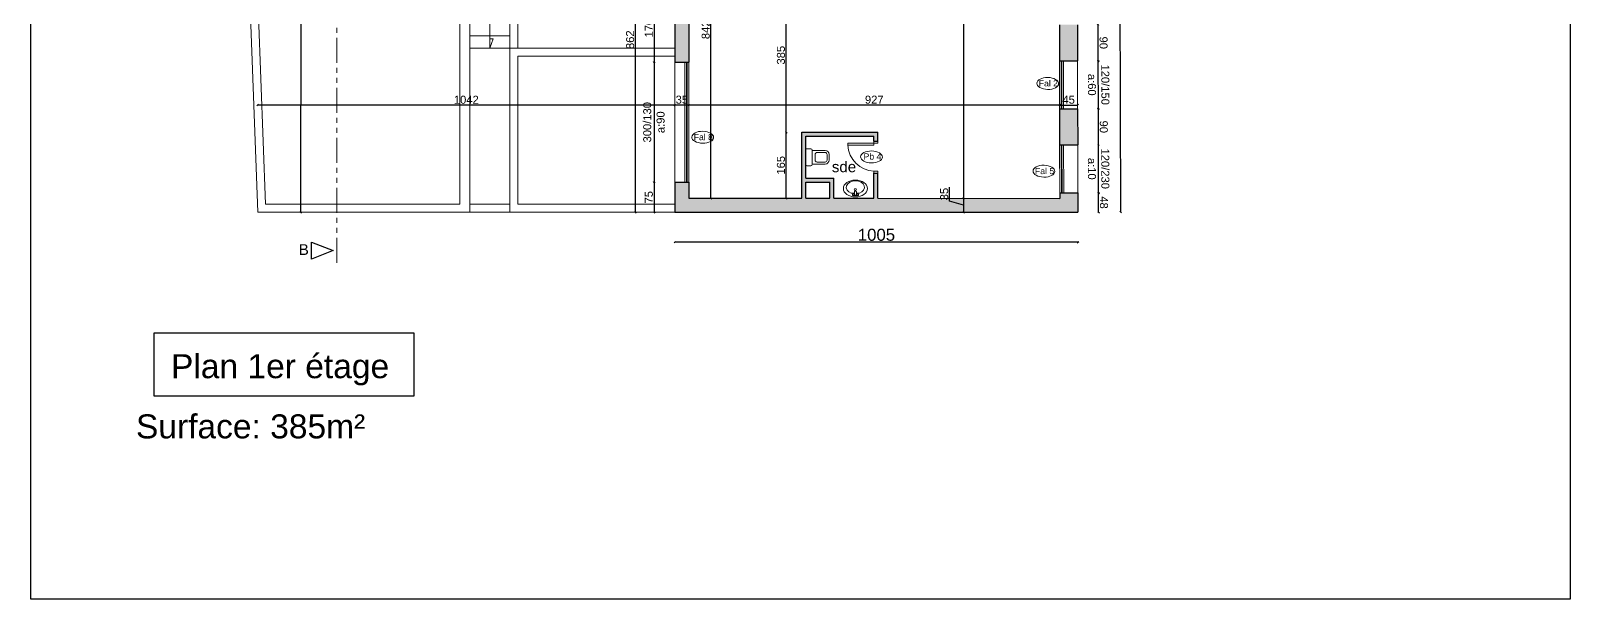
# Model space of a CAD drawing. Header units: millimetres. Extents: x 2804 to 3317, y 6834 to 7064.
# Drawn here: x 2841.27 to 2879.73, y 6982.36 to 6996.56 of the extents above; entities that cross this region are included whole.
import ezdxf

# ---------------------------------------------------------------- set-up
doc = ezdxf.new("R2010")
doc.units = ezdxf.units.MM
doc.header["$PDMODE"] = 1
doc.linetypes.add('ACAD_ISO03W100', pattern=[30, 12, -18])
doc.linetypes.add('PHANTOM2', pattern=[1.25, 0.625, -0.125, 0.125, -0.125, 0.125, -0.125])
for name, color, linetype, lineweight in [('cotation', 3, 'Continuous', 30), ('menuise', 50, 'Continuous', 18), ('texte', 3, 'Continuous', 9), ('zin fin', 6, 'Continuous', 9), ('Zin inter', 80, 'ACAD_ISO03W100', 5), ('zin menuiserie', 150, 'Continuous', 5), ('Zin mur', 30, 'Continuous', 30), ('zin sanit', 150, 'Continuous', 5)]:
    doc.layers.add(name, color=color, linetype=linetype, lineweight=lineweight)
doc.layers.add('zin hatch mur', color=8, linetype='Continuous')
doc.layers.add('zin texte', color=33, linetype='Continuous')
doc.styles.add('ARIAL', font='arial.ttf')
doc.styles.add('PsikTxtStyle', font='arial.ttf')
doc.styles.get("Standard").update_dxf_attribs({"font": 'arial.ttf'})
doc.dimstyles.new('cotation 100', dxfattribs={"dimtxt": 0.2, "dimasz": 0.04, "dimexe": 0, "dimexo": 0, "dimgap": 0.03, "dimtad": 1, "dimdec": 0, "dimlfac": 100, "dimdsep": 46, "dimtxsty": 'ARIAL', "dimblk": 'OBLIQUE', "dimcen": 0.09, "dimse1": 1, "dimse2": 1, "dimclrd": 256, "dimclre": 256, "dimclrt": 256, "dimadec": 3, "dimazin": 2, "dimtfac": 1, "dimtdec": 0, "dimtofl": 0, "dimtmove": 1, "dimatfit": 3, "dimfxl": 0, "dimtolj": 1, "dimtzin": 0, "dimlwd": -1, "dimlwe": -1, "dimarcsym": 0})

# ---------------------------------------------------------------- blocks, each defined once
blk = doc.blocks.new('C3A7SB3P')
at = {"layer": 'zin sanit', "linetype": 'ByBlock'}
for p, q in [((0, -19.5), (0, 19.5)), ((0, -17), (0, 17)), ((2, 21.5), (12, 21.5)), ((16, 17.5), (16, -17.5)), ((16, 17), (48, 17)), ((23, -7), (23, 7)), ((28, 12), (48, 12)), ((53, 7), (53, -7)), ((58, 7), (58, -7)), ((12, -21.5), (2, -21.5)), ((48, -17), (16, -17)), ((48, -12), (28, -12))]:
    blk.add_line(p, q, dxfattribs=at)
for centre, radius, start, end in [((2, 19.5), 2, 90, 180), ((12, 17.5), 4, 0, 90), ((28, 7), 5, 90, 180), ((48, 7), 10, 0, 90), ((48, 7), 5, 0, 90), ((2, -19.5), 2, 180, 270), ((12, -17.5), 4, 270, 0), ((28, -7), 5, 180, 270), ((48, -7), 5, 270, 0), ((48, -7), 10, 270, 0)]:
    blk.add_arc(centre, radius, start, end, dxfattribs=at)
blk = doc.blocks.new('P70')
at = {"layer": 'zin menuiserie'}
for p, q in [((0, 650), (0, 0)), ((50, 650), (0, 650)), ((50, 0), (50, 650)), ((-700, 0), (-650, 0)), ((-700, -100), (-700, 0)), ((-650, 0), (-650, -100)), ((0, 0), (100, 0)), ((50, -100), (50, 0)), ((100, 0), (100, -100)), ((-650, -100), (-700, -100)), ((100, -100), (50, -100))]:
    blk.add_line(p, q, dxfattribs=at)
blk.add_arc((31, -31), 682, 92.6275, 177.3725, dxfattribs=at)
blk = doc.blocks.new('_Oblique')
at = {"color": 0, "linetype": 'ByBlock', "lineweight": -2}
blk.add_line((-0.5, -0.5), (0.5, 0.5), dxfattribs=at)
blk = doc.blocks.new('*D82')
at = {"layer": 'cotation', "transparency": 16777216}
blk.add_line((2864.578, 7003.432), (2864.575, 6992.377), dxfattribs=at)
at = {"layer": 'Defpoints', "color": 0, "transparency": 16777216}
for p in [(2864.578, 7003.432), (2864.575, 6992.377), (2864.575, 6992.377)]:
    blk.add_point(p, dxfattribs=at)
at = {"layer": 'cotation', "transparency": 16777216, "xscale": 0.04, "yscale": 0.04, "zscale": 0.04}
for p, rotation in [((2864.578, 7003.432), 89.9877161527738), ((2864.575, 6992.377), 269.9877161527738)]:
    blk.add_blockref('_Oblique', p, dxfattribs=dict(at, rotation=rotation))
at = {"layer": 'cotation', "transparency": 16777216, "insert": (2864.444, 6997.905), "char_height": 0.2, "attachment_point": 5, "rotation": 89.9877, "style": 'ARIAL'}
blk.add_mtext('\\A1;1106', dxfattribs=at)
blk = doc.blocks.new('*D55')
at = {"layer": 'cotation', "transparency": 16777216}
blk.add_line((2848.012, 6992.026), (2848.042, 7006.281), dxfattribs=at)
at = {"layer": 'Defpoints', "color": 0, "transparency": 16777216}
for p in [(2846.97, 7006.283), (2848.042, 7006.281), (2846.94, 6992.028)]:
    blk.add_point(p, dxfattribs=at)
at = {"layer": 'cotation', "transparency": 16777216, "xscale": 0.04, "yscale": 0.04, "zscale": 0.04}
for p, rotation in [((2848.042, 7006.281), 89.87942035938507), ((2848.012, 6992.026), 269.8794203593851)]:
    blk.add_blockref('_Oblique', p, dxfattribs=dict(at, rotation=rotation))
at = {"layer": 'cotation', "transparency": 16777216, "insert": (2847.895, 6999.153), "char_height": 0.2, "attachment_point": 5, "rotation": 89.8794, "style": 'ARIAL'}
blk.add_mtext('\\A1;1426', dxfattribs=at)
blk = doc.blocks.new('lll')
at = {"layer": 'zin sanit'}
for p, q in [((2861.728, 7185.894), (2861.663, 7185.894)), ((2861.686, 7185.944), (2861.809, 7185.944)), ((2861.686, 7185.919), (2861.686, 7185.944)), ((2861.728, 7185.919), (2861.686, 7185.919)), ((2861.768, 7185.937), (2861.728, 7185.937)), ((2861.728, 7185.937), (2861.728, 7185.861)), ((2861.768, 7185.937), (2861.768, 7185.861)), ((2861.809, 7185.919), (2861.768, 7185.919)), ((2861.832, 7185.894), (2861.768, 7185.894)), ((2861.809, 7185.944), (2861.809, 7185.919))]:
    blk.add_line(p, q, dxfattribs=at)
for centre, major_axis, start_param, end_param in [((2861.748, 7185.801), (0.25, 0), 4.712389, 10.995574), ((2861.748, 7185.775), (0.19, 0), 2.032408, 7.39237), ((2861.748, 7185.823), (-0.0258, 0), 1.570796326798575, 7.853981633978161), ((2861.748, 7185.87), (0.0235, 0), 3.694408, 5.73037)]:
    blk.add_ellipse(centre, major_axis=major_axis, ratio=0.7, start_param=start_param, end_param=end_param, dxfattribs=at)
blk = doc.blocks.new('*D70')
at = {"layer": 'cotation', "transparency": 16777216}
blk.add_line((2867.436, 6991.281), (2857.361, 6991.281), dxfattribs=at)
at = {"layer": 'Defpoints', "color": 0, "transparency": 16777216}
for p in [(2857.361, 6992.029), (2867.436, 6992.03), (2857.361, 6991.281)]:
    blk.add_point(p, dxfattribs=at)
at = {"layer": 'cotation', "transparency": 16777216, "xscale": 0.04, "yscale": 0.04, "zscale": 0.04}
for p, rotation in [((2857.361, 6991.281), 180.0013001624765), ((2867.436, 6991.281), 0.001300162476400857)]:
    blk.add_blockref('_Oblique', p, dxfattribs=dict(at, rotation=rotation))
at = {"layer": 'cotation', "transparency": 16777216, "insert": (2862.399, 6991.464), "char_height": 0.3, "attachment_point": 5, "rotation": 0.0013, "style": 'ARIAL'}
blk.add_mtext('\\A1;1005', dxfattribs=at)
blk = doc.blocks.new('*D86')
at = {"layer": 'cotation', "transparency": 16777216}
blk.add_line((2858.264, 6992.378), (2858.264, 7000.797), dxfattribs=at)
at = {"layer": 'Defpoints', "color": 0, "transparency": 16777216}
for p in [(2857.711, 7000.797), (2858.264, 7000.797), (2857.711, 6992.378)]:
    blk.add_point(p, dxfattribs=at)
at = {"layer": 'cotation', "transparency": 16777216, "xscale": 0.04, "yscale": 0.04, "zscale": 0.04}
for p, rotation in [((2858.264, 7000.797), 90), ((2858.264, 6992.378), 270)]:
    blk.add_blockref('_Oblique', p, dxfattribs=dict(at, rotation=rotation))
at = {"layer": 'cotation', "transparency": 16777216, "insert": (2858.132, 6996.587), "char_height": 0.2, "attachment_point": 5, "rotation": 90, "style": 'ARIAL'}
blk.add_mtext('\\A1;842', dxfattribs=at)
blk = doc.blocks.new('*D53')
at = {"layer": 'cotation', "transparency": 16777216}
blk.add_line((2856.376, 6992.029), (2856.376, 7000.652), dxfattribs=at)
at = {"layer": 'Defpoints', "color": 0, "transparency": 16777216}
for p in [(2856.376, 7000.652), (2857.361, 7000.652), (2857.361, 6992.029)]:
    blk.add_point(p, dxfattribs=at)
at = {"layer": 'cotation', "transparency": 16777216, "xscale": 0.04, "yscale": 0.04, "zscale": 0.04}
for p, rotation in [((2856.376, 7000.652), 90), ((2856.376, 6992.029), 270)]:
    blk.add_blockref('_Oblique', p, dxfattribs=dict(at, rotation=rotation))
at = {"layer": 'cotation', "transparency": 16777216, "insert": (2856.244, 6996.34), "char_height": 0.2, "attachment_point": 5, "rotation": 90, "style": 'ARIAL'}
blk.add_mtext('\\A1;862', dxfattribs=at)
blk = doc.blocks.new('*D54')
at = {"layer": 'cotation', "transparency": 16777216}
blk.add_line((2857.36, 6994.708), (2846.939, 6994.706), dxfattribs=at)
at = {"layer": 'Defpoints', "color": 0, "transparency": 16777216}
for p in [(2846.939, 6994.706), (2846.94, 6992.028), (2857.361, 6992.029)]:
    blk.add_point(p, dxfattribs=at)
at = {"layer": 'cotation', "transparency": 16777216, "xscale": 0.04, "yscale": 0.04, "zscale": 0.04}
for p, rotation in [((2846.939, 6994.706), 180.0086271025975), ((2857.36, 6994.708), 0.008627102597502654)]:
    blk.add_blockref('_Oblique', p, dxfattribs=dict(at, rotation=rotation))
at = {"layer": 'cotation', "transparency": 16777216, "insert": (2852.15, 6994.839), "char_height": 0.2, "attachment_point": 5, "rotation": 0.0086, "style": 'ARIAL'}
blk.add_mtext('\\A1;1042', dxfattribs=at)
blk = doc.blocks.new('*D64')
at = {"layer": 'cotation', "transparency": 16777216}
blk.add_line((2860.145, 6992.378), (2860.145, 6994.026), dxfattribs=at)
at = {"layer": 'Defpoints', "color": 0, "transparency": 16777216}
for p in [(2860.145, 6994.026), (2860.536, 6994.026), (2860.536, 6992.378)]:
    blk.add_point(p, dxfattribs=at)
at = {"layer": 'cotation', "transparency": 16777216, "xscale": 0.04, "yscale": 0.04, "zscale": 0.04}
for p, rotation in [((2860.145, 6994.026), 90), ((2860.145, 6992.378), 270)]:
    blk.add_blockref('_Oblique', p, dxfattribs=dict(at, rotation=rotation))
at = {"layer": 'cotation', "transparency": 16777216, "insert": (2860.013, 6993.202), "char_height": 0.2, "attachment_point": 5, "rotation": 90, "style": 'ARIAL'}
blk.add_mtext('\\A1;165', dxfattribs=at)
blk = doc.blocks.new('*D65')
at = {"layer": 'cotation', "transparency": 16777216}
blk.add_line((2860.145, 6994.026), (2860.145, 6997.88), dxfattribs=at)
at = {"layer": 'Defpoints', "color": 0, "transparency": 16777216}
for p in [(2860.145, 6997.88), (2860.536, 6997.88), (2860.536, 6994.026)]:
    blk.add_point(p, dxfattribs=at)
at = {"layer": 'cotation', "transparency": 16777216, "xscale": 0.04, "yscale": 0.04, "zscale": 0.04}
for p, rotation in [((2860.145, 6997.88), 90), ((2860.145, 6994.026), 270)]:
    blk.add_blockref('_Oblique', p, dxfattribs=dict(at, rotation=rotation))
at = {"layer": 'cotation', "transparency": 16777216, "insert": (2860.013, 6995.953), "char_height": 0.2, "attachment_point": 5, "rotation": 90, "style": 'ARIAL'}
blk.add_mtext('\\A1;385', dxfattribs=at)
blk = doc.blocks.new('*D68')
at = {"layer": 'cotation', "transparency": 16777216}
blk.add_line((2866.977, 6994.708), (2857.711, 6994.708), dxfattribs=at)
at = {"layer": 'Defpoints', "color": 0, "transparency": 16777216}
for p in [(2857.711, 6994.708), (2866.977, 6993.887), (2857.711, 6992.378)]:
    blk.add_point(p, dxfattribs=at)
at = {"layer": 'cotation', "transparency": 16777216, "xscale": 0.04, "yscale": 0.04, "zscale": 0.04, "rotation": 180}
blk.add_blockref('_Oblique', (2857.711, 6994.708), dxfattribs=at)
at = {"layer": 'cotation', "transparency": 16777216, "xscale": 0.04, "yscale": 0.04, "zscale": 0.04}
blk.add_blockref('_Oblique', (2866.977, 6994.708), dxfattribs=at)
at = {"layer": 'cotation', "transparency": 16777216, "insert": (2862.344, 6994.84), "char_height": 0.2, "attachment_point": 5, "style": 'ARIAL'}
blk.add_mtext('\\A1;927', dxfattribs=at)
blk = doc.blocks.new('*D69')
at = {"layer": 'cotation', "transparency": 16777216}
blk.add_line((2868.503, 6992.033), (2868.435, 7016.399), dxfattribs=at)
at = {"layer": 'Defpoints', "color": 0, "transparency": 16777216}
for p in [(2867.379, 7016.396), (2868.435, 7016.399), (2867.436, 6992.03)]:
    blk.add_point(p, dxfattribs=at)
at = {"layer": 'cotation', "transparency": 16777216, "xscale": 0.04, "yscale": 0.04, "zscale": 0.04}
for p, rotation in [((2868.435, 7016.399), 90.15959209187983), ((2868.503, 6992.033), 270.1595920918798)]:
    blk.add_blockref('_Oblique', p, dxfattribs=dict(at, rotation=rotation))
at = {"layer": 'cotation', "transparency": 16777216, "insert": (2868.652, 7004.216), "char_height": 0.3, "attachment_point": 5, "rotation": 270.1596, "style": 'ARIAL'}
blk.add_mtext('\\A1;2437', dxfattribs=at)
blk = doc.blocks.new('*D347')
at = {"layer": 'cotation', "transparency": 16777216}
blk.add_line((2867.95, 6992.031), (2867.949, 6992.513), dxfattribs=at)
at = {"layer": 'Defpoints', "color": 0, "transparency": 16777216}
for p in [(2867.429, 6992.512), (2867.949, 6992.513), (2867.431, 6992.03)]:
    blk.add_point(p, dxfattribs=at)
at = {"layer": 'cotation', "transparency": 16777216, "xscale": 0.04, "yscale": 0.04, "zscale": 0.04}
for p, rotation in [((2867.949, 6992.513), 90.12395380058976), ((2867.95, 6992.031), 270.1239538005897)]:
    blk.add_blockref('_Oblique', p, dxfattribs=dict(at, rotation=rotation))
at = {"layer": 'cotation', "transparency": 16777216, "insert": (2868.082, 6992.272), "char_height": 0.2, "attachment_point": 5, "rotation": 270.124, "style": 'ARIAL'}
blk.add_mtext('\\A1;48', dxfattribs=at)
blk = doc.blocks.new('*D348')
at = {"layer": 'cotation', "transparency": 16777216}
blk.add_line((2867.949, 6992.513), (2867.947, 6993.713), dxfattribs=at)
at = {"layer": 'Defpoints', "color": 0, "transparency": 16777216}
for p in [(2867.427, 6993.712), (2867.947, 6993.713), (2867.429, 6992.512)]:
    blk.add_point(p, dxfattribs=at)
at = {"layer": 'cotation', "transparency": 16777216, "xscale": 0.04, "yscale": 0.04, "zscale": 0.04}
for p, rotation in [((2867.947, 6993.713), 90.12395380058976), ((2867.949, 6992.513), 270.1239538005897)]:
    blk.add_blockref('_Oblique', p, dxfattribs=dict(at, rotation=rotation))
at = {"layer": 'cotation', "transparency": 16777216, "insert": (2867.949, 6993.115), "char_height": 0.2, "attachment_point": 5, "rotation": 270.124, "style": 'ARIAL'}
blk.add_mtext('\\A1;120/230\\Pa:10', dxfattribs=at)
blk = doc.blocks.new('*D349')
at = {"layer": 'cotation', "transparency": 16777216}
blk.add_line((2867.947, 6993.713), (2867.945, 6994.613), dxfattribs=at)
at = {"layer": 'Defpoints', "color": 0, "transparency": 16777216}
for p in [(2867.425, 6994.612), (2867.945, 6994.613), (2867.427, 6993.712)]:
    blk.add_point(p, dxfattribs=at)
at = {"layer": 'cotation', "transparency": 16777216, "xscale": 0.04, "yscale": 0.04, "zscale": 0.04}
for p, rotation in [((2867.945, 6994.613), 90.12395380058976), ((2867.947, 6993.713), 270.1239538005897)]:
    blk.add_blockref('_Oblique', p, dxfattribs=dict(at, rotation=rotation))
at = {"layer": 'cotation', "transparency": 16777216, "insert": (2868.078, 6994.164), "char_height": 0.2, "attachment_point": 5, "rotation": 270.124, "style": 'ARIAL'}
blk.add_mtext('\\A1;90', dxfattribs=at)
blk = doc.blocks.new('*D350')
at = {"layer": 'cotation', "transparency": 16777216}
blk.add_line((2867.945, 6994.613), (2867.942, 6995.813), dxfattribs=at)
at = {"layer": 'Defpoints', "color": 0, "transparency": 16777216}
for p in [(2867.422, 6995.812), (2867.942, 6995.813), (2867.425, 6994.612)]:
    blk.add_point(p, dxfattribs=at)
at = {"layer": 'cotation', "transparency": 16777216, "xscale": 0.04, "yscale": 0.04, "zscale": 0.04}
for p, rotation in [((2867.942, 6995.813), 90.12395380058976), ((2867.945, 6994.613), 270.1239538005897)]:
    blk.add_blockref('_Oblique', p, dxfattribs=dict(at, rotation=rotation))
at = {"layer": 'cotation', "transparency": 16777216, "insert": (2867.95, 6995.215), "char_height": 0.2, "attachment_point": 5, "rotation": 270.124, "style": 'ARIAL'}
blk.add_mtext('\\A1;120/150\\Pa:60', dxfattribs=at)
blk = doc.blocks.new('*D351')
at = {"layer": 'cotation', "transparency": 16777216}
blk.add_line((2867.942, 6995.813), (2867.94, 6996.713), dxfattribs=at)
at = {"layer": 'Defpoints', "color": 0, "transparency": 16777216}
for p in [(2867.419, 6996.712), (2867.94, 6996.713), (2867.422, 6995.812)]:
    blk.add_point(p, dxfattribs=at)
at = {"layer": 'cotation', "transparency": 16777216, "xscale": 0.04, "yscale": 0.04, "zscale": 0.04}
for p, rotation in [((2867.94, 6996.713), 90.12395380058976), ((2867.942, 6995.813), 270.1239538005897)]:
    blk.add_blockref('_Oblique', p, dxfattribs=dict(at, rotation=rotation))
at = {"layer": 'cotation', "transparency": 16777216, "insert": (2868.073, 6996.264), "char_height": 0.2, "attachment_point": 5, "rotation": 270.124, "style": 'ARIAL'}
blk.add_mtext('\\A1;90', dxfattribs=at)
blk = doc.blocks.new('*D741')
at = {"layer": 'cotation', "transparency": 16777216}
for p, q in [((2864.224, 6992.309), (2864.224, 6992.657)), ((2864.575, 6992.204), (2864.224, 6992.309)), ((2864.575, 6992.377), (2864.575, 6992.03))]:
    blk.add_line(p, q, dxfattribs=at)
at = {"layer": 'Defpoints', "color": 0, "transparency": 16777216}
for p in [(2864.575, 6992.377), (2864.575, 6992.03), (2864.696, 6992.03)]:
    blk.add_point(p, dxfattribs=at)
at = {"layer": 'cotation', "transparency": 16777216, "xscale": 0.04, "yscale": 0.04, "zscale": 0.04}
for p, rotation in [((2864.575, 6992.377), 89.9877161527738), ((2864.575, 6992.03), 269.9877161527738)]:
    blk.add_blockref('_Oblique', p, dxfattribs=dict(at, rotation=rotation))
at = {"layer": 'cotation', "transparency": 16777216, "insert": (2864.092, 6992.483), "char_height": 0.2, "attachment_point": 5, "rotation": 89.9877, "style": 'ARIAL'}
blk.add_mtext('\\A1;35', dxfattribs=at)
blk = doc.blocks.new('*D745')
at = {"layer": 'cotation', "transparency": 16777216}
blk.add_line((2857.711, 6994.708), (2857.361, 6994.708), dxfattribs=at)
at = {"layer": 'Defpoints', "color": 0, "transparency": 16777216}
for p in [(2857.361, 6994.708), (2857.361, 6994.241), (2857.711, 6992.378)]:
    blk.add_point(p, dxfattribs=at)
at = {"layer": 'cotation', "transparency": 16777216, "xscale": 0.04, "yscale": 0.04, "zscale": 0.04, "rotation": 180}
blk.add_blockref('_Oblique', (2857.361, 6994.708), dxfattribs=at)
at = {"layer": 'cotation', "transparency": 16777216, "xscale": 0.04, "yscale": 0.04, "zscale": 0.04}
blk.add_blockref('_Oblique', (2857.711, 6994.708), dxfattribs=at)
at = {"layer": 'cotation', "transparency": 16777216, "insert": (2857.536, 6994.84), "char_height": 0.2, "attachment_point": 5, "style": 'ARIAL'}
blk.add_mtext('\\A1;35', dxfattribs=at)
blk = doc.blocks.new('*D746')
at = {"layer": 'cotation', "transparency": 16777216}
blk.add_line((2866.977, 6994.708), (2867.425, 6994.708), dxfattribs=at)
at = {"layer": 'Defpoints', "color": 0, "transparency": 16777216}
for p in [(2867.425, 6994.708), (2867.425, 6994.612), (2866.977, 6993.887)]:
    blk.add_point(p, dxfattribs=at)
at = {"layer": 'cotation', "transparency": 16777216, "xscale": 0.04, "yscale": 0.04, "zscale": 0.04, "rotation": 180}
blk.add_blockref('_Oblique', (2866.977, 6994.708), dxfattribs=at)
at = {"layer": 'cotation', "transparency": 16777216, "xscale": 0.04, "yscale": 0.04, "zscale": 0.04}
blk.add_blockref('_Oblique', (2867.425, 6994.708), dxfattribs=at)
at = {"layer": 'cotation', "transparency": 16777216, "insert": (2867.201, 6994.84), "char_height": 0.2, "attachment_point": 5, "style": 'ARIAL'}
blk.add_mtext('\\A1;45', dxfattribs=at)
blk = doc.blocks.new('*D749')
at = {"layer": 'cotation', "transparency": 16777216}
blk.add_line((2856.844, 6997.483), (2856.844, 6995.778), dxfattribs=at)
at = {"layer": 'Defpoints', "color": 0, "transparency": 16777216}
for p in [(2857.361, 6997.483), (2856.844, 6995.778), (2857.361, 6995.778)]:
    blk.add_point(p, dxfattribs=at)
at = {"layer": 'cotation', "transparency": 16777216, "xscale": 0.04, "yscale": 0.04, "zscale": 0.04}
for p, rotation in [((2856.844, 6997.483), 90), ((2856.844, 6995.778), 270)]:
    blk.add_blockref('_Oblique', p, dxfattribs=dict(at, rotation=rotation))
at = {"layer": 'cotation', "transparency": 16777216, "insert": (2856.712, 6996.63), "char_height": 0.2, "attachment_point": 5, "rotation": 90, "style": 'ARIAL'}
blk.add_mtext('\\A1;170', dxfattribs=at)
blk = doc.blocks.new('*D750')
at = {"layer": 'cotation', "transparency": 16777216}
blk.add_line((2856.844, 6995.778), (2856.844, 6992.778), dxfattribs=at)
at = {"layer": 'Defpoints', "color": 0, "transparency": 16777216}
for p in [(2857.361, 6995.778), (2856.844, 6992.778), (2857.361, 6992.778)]:
    blk.add_point(p, dxfattribs=at)
at = {"layer": 'cotation', "transparency": 16777216, "xscale": 0.04, "yscale": 0.04, "zscale": 0.04}
for p, rotation in [((2856.844, 6995.778), 90), ((2856.844, 6992.778), 270)]:
    blk.add_blockref('_Oblique', p, dxfattribs=dict(at, rotation=rotation))
at = {"layer": 'cotation', "transparency": 16777216, "insert": (2856.839, 6994.278), "char_height": 0.2, "attachment_point": 5, "rotation": 90, "style": 'ARIAL'}
blk.add_mtext('\\A1;300/130\\Pa:90', dxfattribs=at)
blk = doc.blocks.new('*D751')
at = {"layer": 'cotation', "transparency": 16777216}
blk.add_line((2856.844, 6992.778), (2856.844, 6992.029), dxfattribs=at)
at = {"layer": 'Defpoints', "color": 0, "transparency": 16777216}
for p in [(2857.361, 6992.778), (2856.844, 6992.029), (2857.363, 6992.029)]:
    blk.add_point(p, dxfattribs=at)
at = {"layer": 'cotation', "transparency": 16777216, "xscale": 0.04, "yscale": 0.04, "zscale": 0.04}
for p, rotation in [((2856.844, 6992.778), 90), ((2856.844, 6992.029), 270)]:
    blk.add_blockref('_Oblique', p, dxfattribs=dict(at, rotation=rotation))
at = {"layer": 'cotation', "transparency": 16777216, "insert": (2856.712, 6992.404), "char_height": 0.2, "attachment_point": 5, "rotation": 90, "style": 'ARIAL'}
blk.add_mtext('\\A1;75', dxfattribs=at)
blk = doc.blocks.new('pb3')
at = {"layer": 'menuise'}
blk.add_ellipse((2903.957, 6929.88), major_axis=(-0.273, 0.005), ratio=0.546469, start_param=-1.570796, end_param=4.712389, dxfattribs=at)
at = {"layer": 'menuise', "insert": (2903.759, 6929.968), "char_height": 0.1544, "width": 2.34126, "attachment_point": 1, "style": 'PsikTxtStyle'}
blk.add_mtext('Pb 4', dxfattribs=at)
blk = doc.blocks.new('fal2')
at = {"layer": 'menuise'}
blk.add_ellipse((2896.053, 6924.829), major_axis=(-0.273, 0.005), ratio=0.546469, start_param=-1.570796, end_param=4.712389, dxfattribs=at)
at = {"layer": 'menuise', "insert": (2895.829, 6924.91), "char_height": 0.1544, "width": 2.34126, "attachment_point": 1, "style": 'PsikTxtStyle'}
blk.add_mtext('Fal 2', dxfattribs=at)
blk = doc.blocks.new('fal5')
at = {"layer": 'menuise'}
blk.add_ellipse((2855.84, 7015.657), major_axis=(-0.273, 0.005), ratio=0.546469, start_param=-1.570796, end_param=4.712389, dxfattribs=at)
at = {"layer": 'menuise', "insert": (2855.616, 7015.738), "char_height": 0.1544, "width": 2.34126, "attachment_point": 1, "style": 'PsikTxtStyle'}
blk.add_mtext('Fal 5', dxfattribs=at)
blk = doc.blocks.new('fal8')
at = {"layer": 'menuise'}
blk.add_ellipse((2856.592, 6882.99), major_axis=(-0.273, 0.005), ratio=0.546469, start_param=-1.570796, end_param=4.712389, dxfattribs=at)
at = {"layer": 'menuise', "insert": (2856.368, 6883.071), "char_height": 0.1544, "width": 2.34126, "attachment_point": 1, "style": 'PsikTxtStyle'}
blk.add_mtext('Fal 8', dxfattribs=at)

msp = doc.modelspace()

# ---------------------------------------------------------------- hatches: boundary and pattern name
at = {"layer": 'zin hatch mur'}
h = msp.add_hatch(color=256, dxfattribs=at)
h.dxf.hatch_style = 1
h.paths.add_polyline_path([(2857.711, 7000.797), (2857.502, 7001.005), (2857.255, 7000.758), (2857.361, 7000.652), (2857.361, 7000.483), (2857.711, 7000.483)])
h.paths.add_polyline_path([(2857.711, 6997.483), (2857.361, 6997.483), (2857.361, 6995.778), (2857.711, 6995.778)])
h.paths.add_polyline_path([(2867.429, 6992.512), (2866.979, 6992.512), (2866.98, 6992.376), (2862.436, 6992.378), (2862.436, 6993.006), (2862.336, 6993.006), (2862.336, 6992.378), (2861.336, 6992.378), (2861.336, 6992.878), (2860.636, 6992.878), (2860.636, 6993.926), (2862.336, 6993.926), (2862.336, 6993.806), (2862.436, 6993.806), (2862.436, 6994.026), (2860.536, 6994.026), (2860.536, 6992.378), (2857.711, 6992.378), (2857.711, 6992.778), (2857.361, 6992.778), (2857.361, 6992.029), (2867.422, 6992.031), (2867.431, 6992.03)])
h.paths.add_polyline_path([(2861.236, 6992.378), (2860.636, 6992.378), (2860.636, 6992.778), (2861.236, 6992.778)], flags=16)
h.paths.add_polyline_path([(2861.186, 6992.428), (2860.686, 6992.428), (2861.116, 6992.498), (2861.186, 6992.728)], flags=0)
h.paths.add_polyline_path([(2861.186, 6992.728), (2861.116, 6992.498), (2860.686, 6992.428), (2861.186, 6992.428)], flags=0)
h = msp.add_hatch(color=256, dxfattribs=at)
h.dxf.hatch_style = 1
h.paths.add_polyline_path([(2867.426, 6994.612), (2866.974, 6994.612), (2866.978, 6993.712), (2867.43, 6993.712)])
h.paths.add_polyline_path([(2867.419, 6996.712), (2866.968, 6996.712), (2866.974, 6995.812), (2867.425, 6995.812)])
h.paths.add_polyline_path([(2867.419, 6998.812), (2866.969, 6998.812), (2866.969, 6998.772), (2866.97, 6998.756), (2866.972, 6997.912), (2867.417, 6997.912)])

# ---------------------------------------------------------------- linework, layer by layer
at = {"layer": 'cotation'}
msp.add_lwpolyline([(2879.735, 6982.359), (2841.267, 6982.359), (2841.267, 7024.537), (2879.735, 7024.537)], close=True, dxfattribs=at)
msp.add_lwpolyline([(2848.823, 6991.071), (2848.28, 6990.858), (2848.28, 6991.284), (2848.823, 6991.071)], dxfattribs=at)
at = {"layer": 'texte', "linetype": 'PHANTOM2', "lineweight": 9}
msp.add_lwpolyline([(2848.913, 6990.762), (2848.913, 7007.499), (2849.333, 7007.499), (2849.333, 7018.271)], dxfattribs=at)
at = {"layer": 'zin fin'}
for p, q in [((2846.415, 7006.283), (2846.94, 6992.028)), ((2853.239, 6997.633), (2853.239, 6996.133)), ((2853.439, 6997.633), (2853.439, 6996.133)), ((2846.96, 6996.928), (2847.133, 6992.228)), ((2851.988, 6996.928), (2851.988, 6992.229)), ((2852.238, 6997.128), (2852.238, 6992.029)), ((2853.239, 6996.433), (2852.239, 6996.433)), ((2853.239, 6996.133), (2852.239, 6996.133)), ((2853.238, 6996.133), (2853.238, 6992.029)), ((2853.238, 6996.133), (2857.357, 6996.133)), ((2853.438, 6995.933), (2857.357, 6995.933)), ((2853.438, 6995.933), (2853.438, 6992.229)), ((2857.361, 6995.778), (2857.361, 6992.778)), ((2867.422, 6995.812), (2867.425, 6994.612)), ((2867.427, 6993.712), (2867.429, 6992.512)), ((2847.133, 6992.228), (2851.986, 6992.229)), ((2852.238, 6992.229), (2853.238, 6992.229)), ((2853.438, 6992.229), (2857.361, 6992.229)), ((2846.94, 6992.028), (2857.361, 6992.029)), ((2867.293, 6992.031), (2867.293, 6992.031)), ((2867.343, 6992.031), (2867.343, 6992.031))]:
    msp.add_line(p, q, dxfattribs=at)
msp.add_lwpolyline([(2852.739, 6997.633), (2852.739, 6996.133), (2852.823, 6996.362), (2852.739, 6996.362)], dxfattribs=at)
at = {"layer": 'zin menuiserie'}
for p, q in [((2857.611, 6995.778), (2857.611, 6992.778)), ((2857.651, 6995.778), (2857.651, 6992.778)), ((2857.671, 6995.778), (2857.671, 6992.778)), ((2857.711, 6995.778), (2857.711, 6992.778)), ((2866.972, 6995.812), (2866.975, 6994.612)), ((2867.012, 6995.812), (2867.015, 6994.612)), ((2867.03, 6995.812), (2867.033, 6994.612)), ((2867.07, 6995.812), (2867.073, 6994.612)), ((2866.977, 6993.712), (2866.979, 6992.512)), ((2867.017, 6993.712), (2867.019, 6992.512)), ((2867.035, 6993.712), (2867.038, 6992.512)), ((2867.075, 6993.712), (2867.078, 6992.512))]:
    msp.add_line(p, q, dxfattribs=at)
at = {"layer": 'Zin mur'}
for p, q in [((2857.361, 6997.483), (2857.361, 6995.778)), ((2857.711, 6997.483), (2857.711, 6995.778)), ((2866.969, 6996.712), (2866.972, 6995.812)), ((2867.419, 6996.712), (2867.422, 6995.812)), ((2857.361, 6995.778), (2857.711, 6995.778)), ((2866.972, 6995.812), (2867.422, 6995.812)), ((2866.975, 6994.612), (2866.977, 6993.712)), ((2866.975, 6994.612), (2867.425, 6994.612)), ((2867.425, 6994.612), (2867.427, 6993.712)), ((2860.536, 6992.378), (2860.536, 6994.026)), ((2860.536, 6994.026), (2862.436, 6994.026)), ((2860.636, 6993.926), (2862.336, 6993.926)), ((2860.636, 6992.878), (2860.636, 6993.926)), ((2862.336, 6993.806), (2862.336, 6993.926)), ((2862.336, 6993.806), (2862.436, 6993.806)), ((2862.436, 6993.806), (2862.436, 6994.026)), ((2866.977, 6993.712), (2867.427, 6993.712)), ((2862.336, 6992.378), (2862.336, 6993.006)), ((2862.336, 6993.006), (2862.436, 6993.006)), ((2862.436, 6992.378), (2862.436, 6993.006)), ((2857.361, 6992.778), (2857.361, 6992.029)), ((2857.361, 6992.778), (2857.711, 6992.778)), ((2857.711, 6992.778), (2857.711, 6992.378)), ((2860.636, 6992.878), (2861.336, 6992.878)), ((2860.636, 6992.378), (2860.636, 6992.778)), ((2860.636, 6992.778), (2861.236, 6992.778)), ((2861.236, 6992.378), (2861.236, 6992.778)), ((2861.336, 6992.378), (2861.336, 6992.878)), ((2857.711, 6992.378), (2860.536, 6992.378)), ((2860.636, 6992.378), (2861.236, 6992.378)), ((2861.336, 6992.378), (2862.336, 6992.378)), ((2862.436, 6992.378), (2866.98, 6992.376)), ((2866.979, 6992.512), (2866.98, 6992.376)), ((2866.979, 6992.512), (2867.429, 6992.512)), ((2867.429, 6992.512), (2867.431, 6992.03)), ((2857.361, 6992.029), (2867.393, 6992.031)), ((2867.393, 6992.031), (2867.431, 6992.03))]:
    msp.add_line(p, q, dxfattribs=at)
msp.add_lwpolyline([(2850.839, 6987.43), (2844.347, 6987.43), (2844.347, 6989.012), (2850.839, 6989.012)], close=True, dxfattribs=at)

# ---------------------------------------------------------------- block references
at = {"layer": 'cotation'}
for name, p in [('fal2', (-29.374, 70.418)), ('fal8', (1.465, 110.913)), ('pb3', (-41.681, 63.531)), ('fal5', (10.744, -22.602))]:
    msp.add_blockref(name, p, dxfattribs=at)
at = {"layer": 'Zin inter', "ltscale": 0.01, "xscale": 0.001, "yscale": 0.001, "zscale": 0.001, "rotation": 90}
msp.add_blockref('P70', (2862.336, 6993.706), dxfattribs=at)
at = {"layer": 'Zin mur', "color": 6, "xscale": 0.01, "yscale": 0.01, "zscale": 0.01}
msp.add_blockref('C3A7SB3P', (2860.636, 6993.402), dxfattribs=at)
at = {"layer": 'Zin mur', "xscale": 1.2, "yscale": 1.2, "zscale": 1.2, "rotation": 180.0000000000172}
msp.add_blockref('lll', (6295.97, 15615.582), dxfattribs=at)

# ---------------------------------------------------------------- texts
at = {"layer": 'Zin inter', "ltscale": 0.01, "insert": (2861.284, 6993.299), "char_height": 0.27, "attachment_point": 1}
msp.add_mtext_dynamic_manual_height_columns('sde', width=34.10317, gutter_width=12.5, heights=[0], dxfattribs=at)
at = {"layer": 'Zin mur', "char_height": 0.6, "attachment_point": 1}
for s, insert in [('Plan 1er étage', (2844.771, 6988.482)), ('Surface: 385m² ', (2843.895, 6986.978))]:
    msp.add_mtext_dynamic_manual_height_columns(s, width=34.10317, gutter_width=12.5, heights=[0], dxfattribs=dict(at, insert=insert))
at = {"layer": 'zin texte', "insert": (2847.963, 6991.231), "char_height": 0.27, "attachment_point": 1}
msp.add_mtext_dynamic_manual_height_columns('B', width=34.10317, gutter_width=12.5, heights=[0], dxfattribs=at)

# ---------------------------------------------------------------- dimensions: what is measured, and where the dimension line sits
at = {"layer": 'cotation'}
dim = msp.add_linear_dim(base=(2868.435, 7016.399), p1=(2867.436, 6992.03), p2=(2867.379, 7016.396), angle=270.1596, dimstyle='cotation 100', override={"dimtxt": 0.3}, dxfattribs=at)
dim.commit()
dim.dimension.update_dxf_attribs({"geometry": '*D69', "text_midpoint": (2868.652, 7004.216)})
for p1, p2, distance, picture, middle in [((2846.94, 6992.028), (2846.97, 7006.283), -1.072, '*D55', (2847.895, 6999.153)), ((2864.578, 7003.432), (2864.575, 6992.377), 0, '*D82', (2864.444, 6997.905)), ((2857.711, 6992.378), (2857.711, 7000.797), -0.553, '*D86', (2858.132, 6996.587)), ((2857.361, 6992.029), (2857.361, 7000.652), 0.984, '*D53', (2856.244, 6996.34)), ((2857.361, 6992.029), (2846.94, 6992.028), -2.679, '*D54', (2852.15, 6994.839)), ((2867.431, 6992.03), (2867.429, 6992.512), -0.52, '*D347', (2868.082, 6992.272))]:
    dim = msp.add_aligned_dim(p1=p1, p2=p2, distance=distance, dimstyle='cotation 100', dxfattribs=at)
    dim.commit()
    dim.dimension.update_dxf_attribs({"geometry": picture, "text_midpoint": middle})
for base, p1, p2, angle, picture, middle in [((2860.145, 6997.88), (2860.536, 6994.026), (2860.536, 6997.88), 90, '*D65', (2860.013, 6995.953)), ((2856.843771954, 6995.777849877), (2857.360897071, 6997.482849876), (2857.360897071, 6995.777849877), 90, '*D749', (2856.711657357, 6996.630349876)), ((2867.94, 6996.713), (2867.422, 6995.812), (2867.419, 6996.712), 270.124, '*D351', (2868.073, 6996.264)), ((2857.361, 6994.708), (2857.711, 6992.378), (2857.361, 6994.241), 0, '*D745', (2857.536, 6994.84)), ((2857.711, 6994.708), (2866.977, 6993.887), (2857.711, 6992.378), 0, '*D68', (2862.344, 6994.84)), ((2867.425, 6994.708), (2866.977, 6993.887), (2867.425, 6994.612), 0, '*D746', (2867.201, 6994.84)), ((2867.945, 6994.613), (2867.427, 6993.712), (2867.425, 6994.612), 270.124, '*D349', (2868.078, 6994.164)), ((2860.145, 6994.026), (2860.536, 6992.378), (2860.536, 6994.026), 90, '*D64', (2860.013, 6993.202)), ((2856.844, 6992.029), (2857.361, 6992.778), (2857.363, 6992.029), 90, '*D751', (2856.712, 6992.404)), ((2864.575, 6992.03), (2864.575, 6992.377), (2864.696, 6992.03), 89.9877, '*D741', (2864.092, 6992.339))]:
    dim = msp.add_linear_dim(base=base, p1=p1, p2=p2, angle=angle, dimstyle='cotation 100', dxfattribs=at)
    dim.commit()
    dim.dimension.update_dxf_attribs({"geometry": picture, "text_midpoint": middle})
for base, p1, p2, angle, text, picture, middle in [((2856.844, 6992.778), (2857.361, 6995.778), (2857.361, 6992.778), 90, '<>/130\\Pa:90', '*D750', (2857.14, 6994.278)), ((2867.942, 6995.813), (2867.425, 6994.612), (2867.422, 6995.812), 270.124, '<>/150\\Pa:60', '*D350', (2867.649, 6995.214)), ((2867.947, 6993.713), (2867.429, 6992.512), (2867.427, 6993.712), 270.124, '<>/230\\Pa:10', '*D348', (2867.649, 6993.114))]:
    dim = msp.add_linear_dim(base=base, p1=p1, p2=p2, angle=angle, text=text, dimstyle='cotation 100', dxfattribs=at)
    dim.commit()
    dim.dimension.update_dxf_attribs({"geometry": picture, "text_midpoint": middle, "dimtype": 128})
dim = msp.add_aligned_dim(p1=(2867.436, 6992.03), p2=(2857.361, 6992.029), distance=0.749, text='1005', dimstyle='cotation 100', override={"dimtxt": 0.3}, dxfattribs=at)
dim.commit()
dim.dimension.update_dxf_attribs({"geometry": '*D70', "text_midpoint": (2862.399, 6991.464)})

doc.saveas('drawing.dxf')
